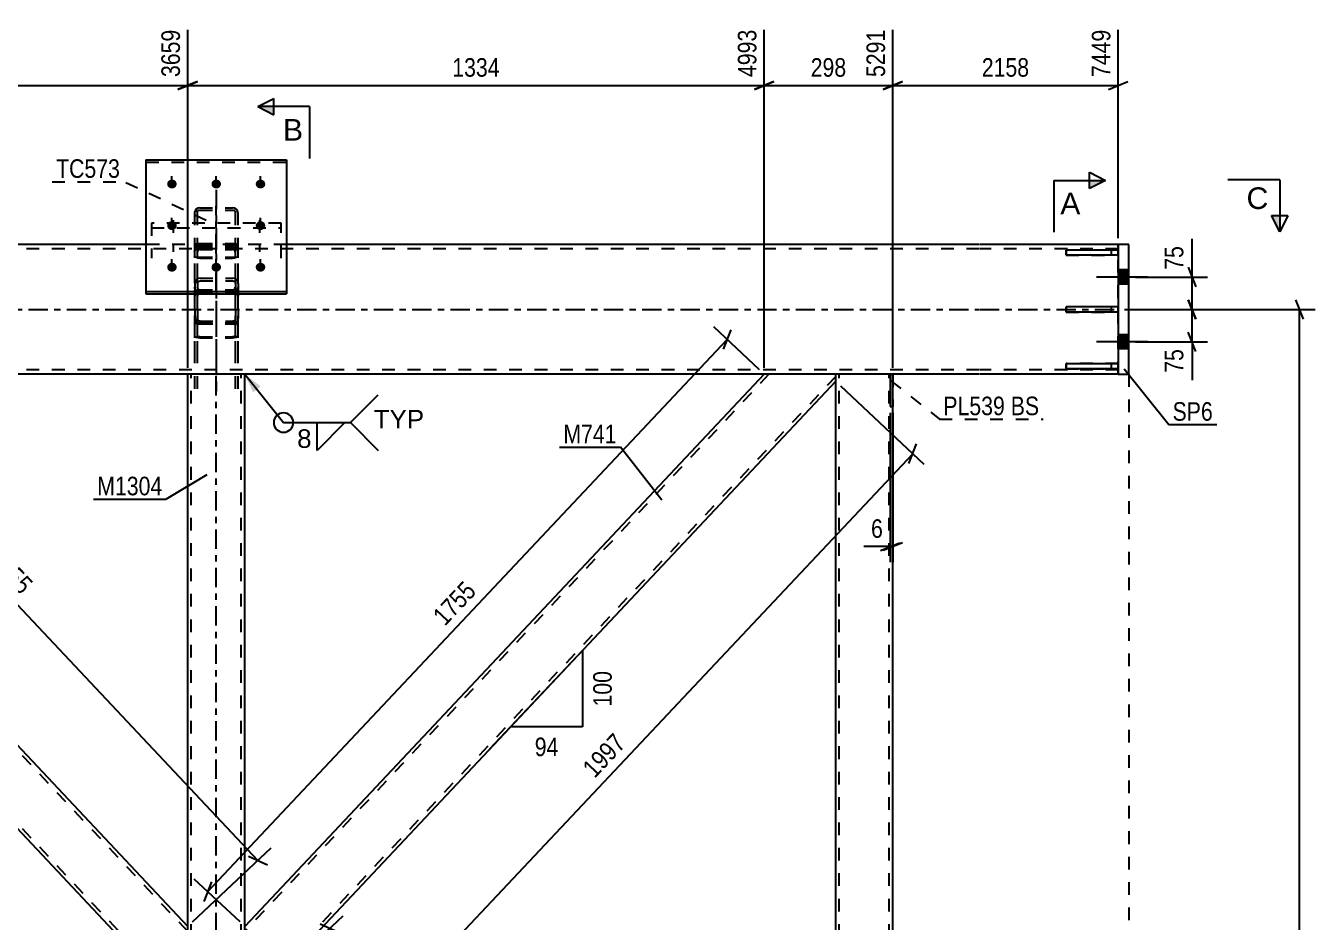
# Model space of a CAD drawing. Header units: millimetres. Extents: x 0 to 841, y 0 to 594.
# Drawn here: x 163 to 362, y 304.3 to 442.7 of the extents above; entities that cross this region are included whole.
import ezdxf

# ---------------------------------------------------------------- set-up
doc = ezdxf.new("R2010")
doc.units = ezdxf.units.MM
doc.linetypes.add('DXK_LINE_DOT2', pattern=[3.9198, 1.9599, -1.9599])
doc.linetypes.add('DXK_LINE_DOT3', pattern=[5.9187, 2.979, -0.9799, 0.9799, -0.9799])
doc.styles.add('Arial', font='ARIAL.TTF', dxfattribs={"height": 0.2})
doc.styles.add('Arial Narrow', font='ARIALN.TTF', dxfattribs={"height": 0.2})

# ---------------------------------------------------------------- blocks, each defined once
blk = doc.blocks.new('Bolt-761548467-3472 - 3467')
at = {"linetype": 'Continuous'}
for points in [[(185.54, 417.59), (185.39, 417.6), (185.25, 417.65), (185.11, 417.72), (185, 417.81), (184.91, 417.93), (184.85, 418.06), (184.82, 418.2), (184.82, 418.35), (184.85, 418.49), (184.91, 418.62), (185, 418.74), (185.11, 418.83), (185.25, 418.9), (185.39, 418.95), (185.54, 418.96), (185.7, 418.95), (185.84, 418.9), (185.98, 418.83), (186.09, 418.74), (186.18, 418.62), (186.24, 418.49), (186.27, 418.35), (186.27, 418.2), (186.24, 418.06), (186.18, 417.93), (186.09, 417.81), (185.98, 417.72), (185.84, 417.65), (185.7, 417.6)], [(192.38, 417.59), (192.23, 417.6), (192.08, 417.65), (191.95, 417.72), (191.83, 417.81), (191.74, 417.93), (191.68, 418.06), (191.65, 418.2), (191.65, 418.35), (191.68, 418.49), (191.74, 418.62), (191.83, 418.74), (191.95, 418.83), (192.08, 418.9), (192.23, 418.95), (192.38, 418.96), (192.53, 418.95), (192.68, 418.9), (192.81, 418.83), (192.92, 418.74), (193.01, 418.62), (193.08, 418.49), (193.11, 418.35), (193.11, 418.2), (193.08, 418.06), (193.01, 417.93), (192.92, 417.81), (192.81, 417.72), (192.68, 417.65), (192.53, 417.6)], [(199.21, 417.59), (199.06, 417.6), (198.91, 417.65), (198.78, 417.72), (198.67, 417.81), (198.58, 417.93), (198.51, 418.06), (198.48, 418.2), (198.48, 418.35), (198.51, 418.49), (198.58, 418.62), (198.67, 418.74), (198.78, 418.83), (198.91, 418.9), (199.06, 418.95), (199.21, 418.96), (199.36, 418.95), (199.51, 418.9), (199.64, 418.83), (199.76, 418.74), (199.85, 418.62), (199.91, 418.49), (199.94, 418.35), (199.94, 418.2), (199.91, 418.06), (199.85, 417.93), (199.76, 417.81), (199.64, 417.72), (199.51, 417.65), (199.36, 417.6)], [(185.54, 411.16), (185.39, 411.18), (185.25, 411.22), (185.11, 411.3), (185, 411.39), (184.91, 411.51), (184.85, 411.64), (184.82, 411.78), (184.82, 411.93), (184.85, 412.07), (184.91, 412.2), (185, 412.31), (185.11, 412.41), (185.25, 412.48), (185.39, 412.53), (185.54, 412.54), (185.7, 412.53), (185.84, 412.48), (185.98, 412.41), (186.09, 412.31), (186.18, 412.2), (186.24, 412.07), (186.27, 411.93), (186.27, 411.78), (186.24, 411.64), (186.18, 411.51), (186.09, 411.39), (185.98, 411.3), (185.84, 411.22), (185.7, 411.18)], [(199.21, 411.16), (199.06, 411.18), (198.91, 411.22), (198.78, 411.3), (198.67, 411.39), (198.58, 411.51), (198.51, 411.64), (198.48, 411.78), (198.48, 411.93), (198.51, 412.07), (198.58, 412.2), (198.67, 412.31), (198.78, 412.41), (198.91, 412.48), (199.06, 412.53), (199.21, 412.54), (199.36, 412.53), (199.51, 412.48), (199.64, 412.41), (199.76, 412.31), (199.85, 412.2), (199.91, 412.07), (199.94, 411.93), (199.94, 411.78), (199.91, 411.64), (199.85, 411.51), (199.76, 411.39), (199.64, 411.3), (199.51, 411.22), (199.36, 411.18)], [(185.54, 404.74), (185.39, 404.76), (185.25, 404.8), (185.11, 404.87), (185, 404.97), (184.91, 405.09), (184.85, 405.22), (184.82, 405.36), (184.82, 405.5), (184.85, 405.65), (184.91, 405.78), (185, 405.89), (185.11, 405.99), (185.25, 406.06), (185.39, 406.11), (185.54, 406.12), (185.7, 406.11), (185.84, 406.06), (185.98, 405.99), (186.09, 405.89), (186.18, 405.78), (186.24, 405.65), (186.27, 405.5), (186.27, 405.36), (186.24, 405.22), (186.18, 405.09), (186.09, 404.97), (185.98, 404.87), (185.84, 404.8), (185.7, 404.76)], [(192.38, 404.74), (192.23, 404.76), (192.08, 404.8), (191.95, 404.87), (191.83, 404.97), (191.74, 405.09), (191.68, 405.22), (191.65, 405.36), (191.65, 405.5), (191.68, 405.65), (191.74, 405.78), (191.83, 405.89), (191.95, 405.99), (192.08, 406.06), (192.23, 406.11), (192.38, 406.12), (192.53, 406.11), (192.68, 406.06), (192.81, 405.99), (192.92, 405.89), (193.01, 405.78), (193.08, 405.65), (193.11, 405.5), (193.11, 405.36), (193.08, 405.22), (193.01, 405.09), (192.92, 404.97), (192.81, 404.87), (192.68, 404.8), (192.53, 404.76)], [(199.21, 404.74), (199.06, 404.76), (198.91, 404.8), (198.78, 404.87), (198.67, 404.97), (198.58, 405.09), (198.51, 405.22), (198.48, 405.36), (198.48, 405.5), (198.51, 405.65), (198.58, 405.78), (198.67, 405.89), (198.78, 405.99), (198.91, 406.06), (199.06, 406.11), (199.21, 406.12), (199.36, 406.11), (199.51, 406.06), (199.64, 405.99), (199.76, 405.89), (199.85, 405.78), (199.91, 405.65), (199.94, 405.5), (199.94, 405.36), (199.91, 405.22), (199.85, 405.09), (199.76, 404.97), (199.64, 404.87), (199.51, 404.8), (199.36, 404.76)]]:
    blk.add_hatch(color=1, dxfattribs=at).paths.add_polyline_path(points)
at = {"color": 1, "linetype": 'Continuous'}
for p, q in [((185.54, 417.61), (185.54, 419.51)), ((192.38, 417.61), (192.38, 419.51)), ((199.21, 417.61), (199.21, 419.51)), ((185.54, 411.19), (185.54, 413.08)), ((199.21, 411.19), (199.21, 413.08)), ((185.54, 404.77), (185.54, 406.66)), ((192.38, 404.77), (192.38, 406.66)), ((199.21, 404.77), (199.21, 406.66))]:
    blk.add_line(p, q, dxfattribs=at)
blk = doc.blocks.new('Bolt-761548467-3469 - 3467')
at = {"color": 1, "linetype": 'DXK_LINE_DOT2'}
blk.add_line((185.71, 412.68), (185.71, 407.79), dxfattribs=at)
blk = doc.blocks.new('Part-761548467-3534 - 3467')
at = {"color": 2, "linetype": 'Continuous'}
for p, q in [((181.54, 408.92), (74.64, 408.92)), ((310.11, 408.92), (203.21, 408.92)), ((331.55, 408.92), (310.21, 408.92)), ((296.38, 388.92), (74.64, 388.92)), ((310.11, 388.92), (296.78, 388.92)), ((331.55, 388.92), (310.21, 388.92))]:
    blk.add_line(p, q, dxfattribs=at)
at = {"color": 7, "linetype": 'DXK_LINE_DOT2'}
for p, q in [((310.11, 408.25), (74.64, 408.25)), ((203.21, 408.92), (181.54, 408.92)), ((331.55, 408.25), (310.21, 408.25)), ((331.55, 388.92), (331.55, 408.92)), ((310.11, 389.58), (74.64, 389.58)), ((296.78, 388.92), (296.38, 388.92)), ((331.55, 389.58), (310.21, 389.58))]:
    blk.add_line(p, q, dxfattribs=at)
at = {"color": 7, "linetype": 'DXK_LINE_DOT3'}
for p, q in [((74.64, 398.92), (310.11, 398.92)), ((310.21, 398.92), (331.55, 398.92))]:
    blk.add_line(p, q, dxfattribs=at)
blk = doc.blocks.new('Bolt-761548467-3470 - 3467')
at = {"color": 1, "linetype": 'DXK_LINE_DOT2'}
blk.add_line((199.04, 412.68), (199.04, 407.79), dxfattribs=at)
blk = doc.blocks.new('Bolt-761548467-3541 - 3467')
at = {"linetype": 'Continuous'}
for points in [[(331.55, 405.02), (331.55, 402.82), (333.21, 402.82), (333.21, 405.02)], [(331.55, 405.02), (331.55, 402.82), (333.21, 402.82), (333.21, 405.02)], [(331.55, 395.02), (331.55, 392.82), (333.21, 392.82), (333.21, 395.02)], [(331.55, 395.02), (331.55, 392.82), (333.21, 392.82), (333.21, 395.02)]]:
    blk.add_hatch(color=1, dxfattribs=at).paths.add_polyline_path(points)
at = {"color": 1, "linetype": 'Continuous'}
for p, q in [((336.15, 403.92), (328.21, 403.92)), ((336.15, 403.92), (328.21, 403.92)), ((333.21, 405.02), (331.55, 405.02)), ((333.21, 405.02), (331.55, 405.02)), ((333.21, 402.82), (331.55, 402.82)), ((333.21, 402.82), (331.55, 402.82)), ((333.21, 395.02), (331.55, 395.02)), ((333.21, 395.02), (331.55, 395.02)), ((336.15, 393.92), (328.21, 393.92)), ((336.15, 393.92), (328.21, 393.92)), ((333.21, 392.82), (331.55, 392.82)), ((333.21, 392.82), (331.55, 392.82))]:
    blk.add_line(p, q, dxfattribs=at)
blk = doc.blocks.new('Part-761548467-3615 - 3467')
at = {"color": 7, "linetype": 'DXK_LINE_DOT2'}
for p, q in [((189.16, 403.23), (189.1, 402.91)), ((189.1, 402.91), (189.1, 397.52)), ((189.1, 392.07), (189.1, 402.91)), ((189.5, 402.91), (189.53, 403.07)), ((189.5, 392.07), (189.5, 402.91)), ((189.5, 402.91), (189.5, 397.52)), ((189.53, 403.07), (189.61, 403.21)), ((189.9, 403.76), (189.59, 403.69)), ((189.61, 403.21), (189.74, 403.3)), ((189.74, 403.3), (189.9, 403.33)), ((189.9, 403.76), (194.96, 403.76)), ((189.9, 403.33), (194.96, 403.33)), ((195.27, 403.69), (194.96, 403.76)), ((194.96, 403.33), (195.12, 403.3)), ((195.12, 403.3), (195.25, 403.21)), ((195.25, 403.21), (195.33, 403.07)), ((195.33, 403.07), (195.36, 402.91)), ((195.36, 392.07), (195.36, 402.91)), ((195.36, 402.91), (195.36, 397.52)), ((195.76, 402.91), (195.7, 403.23)), ((195.76, 402.91), (195.76, 397.52)), ((195.76, 392.07), (195.76, 402.91)), ((189.1, 386.68), (189.1, 397.52)), ((189.1, 397.52), (189.16, 397.19)), ((189.5, 386.68), (189.5, 397.52)), ((189.53, 397.35), (189.5, 397.52)), ((189.61, 397.22), (189.53, 397.35)), ((189.59, 396.73), (189.9, 396.67)), ((189.74, 397.12), (189.61, 397.22)), ((189.9, 397.09), (189.74, 397.12)), ((189.9, 397.09), (194.96, 397.09)), ((189.9, 396.67), (194.96, 396.67)), ((195.12, 397.12), (194.96, 397.09)), ((194.96, 396.67), (195.27, 396.73)), ((195.25, 397.22), (195.12, 397.12)), ((195.33, 397.35), (195.25, 397.22)), ((195.36, 397.52), (195.33, 397.35)), ((195.36, 386.68), (195.36, 397.52)), ((195.7, 397.19), (195.76, 397.52)), ((195.76, 386.68), (195.76, 397.52))]:
    blk.add_line(p, q, dxfattribs=at)
at = {"color": 7, "linetype": 'DXK_LINE_DOT3'}
blk.add_line((192.43, 389.38), (192.43, 403.63), dxfattribs=at)
at = {"color": 7, "linetype": 'DXK_LINE_DOT2'}
for centre, start, end in [((189.93, 402.94), 114.3159, 159.2379), ((194.93, 402.94), 20.7619, 65.6841), ((189.93, 397.48), 200.7619, 245.6841), ((194.93, 397.48), 294.3159, 339.2379)]:
    blk.add_arc(centre, 0.827, start, end, dxfattribs=at)
blk = doc.blocks.new('Part-761548467-3506 - 3467')
at = {"color": 2, "linetype": 'Continuous'}
for p, q in [((333.21, 408.92), (331.55, 408.92)), ((331.55, 408.92), (331.55, 388.92)), ((333.21, 388.92), (333.21, 408.92)), ((331.55, 388.92), (333.21, 388.92))]:
    blk.add_line(p, q, dxfattribs=at)
blk = doc.blocks.new('Part-761548467-3516 - 3467')
at = {"color": 2, "linetype": 'Continuous'}
for p, q in [((187.98, 303.68), (187.98, 388.92)), ((196.78, 303.68), (196.78, 388.92)), ((187.98, 198.56), (187.98, 281.48)), ((196.78, 198.56), (196.78, 281.48))]:
    blk.add_line(p, q, dxfattribs=at)
at = {"color": 7, "linetype": 'DXK_LINE_DOT2'}
for p, q in [((196.78, 388.92), (187.98, 388.92)), ((188.51, 196.25), (188.51, 388.92)), ((196.24, 196.25), (196.24, 388.92)), ((187.98, 281.48), (187.98, 303.68)), ((196.78, 281.48), (196.78, 303.68)), ((187.98, 196.25), (187.98, 198.56)), ((196.78, 196.25), (196.78, 198.56)), ((196.78, 196.25), (187.98, 196.25))]:
    blk.add_line(p, q, dxfattribs=at)
at = {"color": 7, "linetype": 'DXK_LINE_DOT3'}
blk.add_line((192.38, 196.25), (192.38, 388.92), dxfattribs=at)
blk = doc.blocks.new('Part-761548467-3518 - 3467')
at = {"color": 2, "linetype": 'Continuous'}
for p, q in [((331.54, 399.32), (323.54, 399.32)), ((323.54, 398.52), (323.54, 399.32)), ((331.54, 398.52), (323.54, 398.52)), ((331.54, 399.32), (331.54, 398.52))]:
    blk.add_line(p, q, dxfattribs=at)
at = {"color": 7, "linetype": 'DXK_LINE_DOT2'}
blk.add_line((330.54, 398.52), (330.54, 399.32), dxfattribs=at)
blk = doc.blocks.new('Part-761548467-3519 - 3467')
at = {"color": 2, "linetype": 'Continuous'}
for p, q in [((331.54, 408.09), (323.54, 408.09)), ((323.54, 407.29), (323.54, 408.09)), ((331.54, 408.09), (331.54, 407.29)), ((331.54, 407.29), (323.54, 407.29))]:
    blk.add_line(p, q, dxfattribs=at)
at = {"color": 7, "linetype": 'DXK_LINE_DOT2'}
blk.add_line((330.54, 407.29), (330.54, 408.09), dxfattribs=at)
blk = doc.blocks.new('Part-761548467-3520 - 3467')
at = {"color": 2, "linetype": 'Continuous'}
for p, q in [((323.54, 390.55), (331.54, 390.55)), ((323.54, 389.75), (323.54, 390.55)), ((331.54, 390.55), (331.54, 389.75)), ((331.54, 389.75), (323.54, 389.75))]:
    blk.add_line(p, q, dxfattribs=at)
at = {"color": 7, "linetype": 'DXK_LINE_DOT2'}
blk.add_line((330.54, 389.75), (330.54, 390.55), dxfattribs=at)
blk = doc.blocks.new('Part-761548467-3521 - 3467')
at = {"color": 7, "linetype": 'DXK_LINE_DOT2'}
for p, q in [((331.54, 399.32), (323.54, 399.32)), ((323.54, 399.32), (323.54, 398.52)), ((323.54, 398.52), (331.54, 398.52)), ((330.54, 398.52), (330.54, 399.32)), ((331.54, 398.52), (331.54, 399.32))]:
    blk.add_line(p, q, dxfattribs=at)
blk = doc.blocks.new('Part-761548467-3522 - 3467')
at = {"color": 7, "linetype": 'DXK_LINE_DOT2'}
for p, q in [((331.54, 408.09), (323.54, 408.09)), ((323.54, 408.09), (323.54, 407.29)), ((330.54, 407.29), (330.54, 408.09)), ((331.54, 407.29), (331.54, 408.09)), ((323.54, 407.29), (331.54, 407.29))]:
    blk.add_line(p, q, dxfattribs=at)
blk = doc.blocks.new('Part-761548467-3523 - 3467')
at = {"color": 7, "linetype": 'DXK_LINE_DOT2'}
for p, q in [((331.54, 390.55), (323.54, 390.55)), ((323.54, 390.55), (323.54, 389.75)), ((330.54, 389.75), (330.54, 390.55)), ((331.54, 389.75), (331.54, 390.55)), ((323.54, 389.75), (331.54, 389.75))]:
    blk.add_line(p, q, dxfattribs=at)
blk = doc.blocks.new('Part-761548467-3578 - 3467')
at = {"color": 2, "linetype": 'Continuous'}
for p, q in [((96.78, 387.82), (96.78, 388.92)), ((187.98, 303.68), (107.82, 388.92)), ((96.78, 387.82), (186.34, 292.58)), ((187.98, 290.84), (187.98, 303.68))]:
    blk.add_line(p, q, dxfattribs=at)
at = {"color": 7, "linetype": 'DXK_LINE_DOT2'}
for p, q in [((107.82, 388.92), (96.78, 388.92)), ((187.98, 291.62), (96.78, 388.59)), ((187.98, 302.91), (107.09, 388.92)), ((187.98, 290.84), (186.34, 292.58)), ((187.98, 291.62), (187.98, 291.68))]:
    blk.add_line(p, q, dxfattribs=at)
blk = doc.blocks.new('Part-761548467-3601 - 3467')
at = {"color": 7, "linetype": 'DXK_LINE_DOT2'}
for p, q in [((296.78, 388.92), (287.98, 388.92)), ((287.98, 387.82), (287.98, 388.92)), ((288.51, 196.25), (288.51, 388.92)), ((296.24, 196.25), (296.24, 388.92)), ((296.78, 383.96), (296.78, 388.92)), ((296.78, 196.25), (296.78, 201.22)), ((287.98, 196.25), (287.98, 197.35)), ((296.78, 196.25), (287.98, 196.25))]:
    blk.add_line(p, q, dxfattribs=at)
at = {"color": 2, "linetype": 'Continuous'}
for p, q in [((287.98, 197.35), (287.98, 387.82)), ((296.78, 201.22), (296.78, 383.96))]:
    blk.add_line(p, q, dxfattribs=at)
blk = doc.blocks.new('Part-761548467-3606 - 3467')
at = {"color": 7, "linetype": 'DXK_LINE_DOT2'}
for p, q in [((189.11, 414.16), (189.04, 413.87)), ((189.04, 413.87), (189.04, 402.37)), ((189.28, 414.4), (189.11, 414.16)), ((189.54, 414.56), (189.28, 414.4)), ((189.44, 413.87), (189.48, 414.01)), ((189.44, 413.87), (189.44, 402.37)), ((189.48, 414.01), (189.56, 414.13)), ((189.84, 414.62), (189.54, 414.56)), ((189.56, 414.13), (189.69, 414.22)), ((189.69, 414.22), (189.84, 414.25)), ((189.84, 414.62), (194.91, 414.62)), ((189.84, 414.25), (194.91, 414.25)), ((195.22, 414.56), (194.91, 414.62)), ((194.91, 414.25), (195.06, 414.22)), ((195.06, 414.22), (195.19, 414.13)), ((195.19, 414.13), (195.28, 414.01)), ((195.48, 414.4), (195.22, 414.56)), ((195.28, 414.01), (195.31, 413.87)), ((195.31, 413.87), (195.31, 402.37)), ((195.65, 414.16), (195.48, 414.4)), ((195.71, 413.87), (195.65, 414.16)), ((195.71, 413.87), (195.71, 402.37)), ((189.04, 409.11), (189.11, 408.82)), ((189.04, 407.76), (189.11, 408.08)), ((189.11, 408.82), (189.28, 408.58)), ((189.28, 408.58), (189.54, 408.41)), ((189.48, 408.96), (189.44, 409.11)), ((189.48, 407.92), (189.44, 407.76)), ((189.56, 408.84), (189.48, 408.96)), ((189.56, 408.06), (189.48, 407.92)), ((189.54, 408.55), (189.84, 408.61)), ((189.54, 408.41), (189.84, 408.36)), ((189.69, 408.76), (189.56, 408.84)), ((189.69, 408.15), (189.56, 408.06)), ((189.84, 408.73), (189.69, 408.76)), ((189.84, 408.18), (189.69, 408.15)), ((189.84, 408.73), (194.91, 408.73)), ((189.84, 408.61), (194.91, 408.61)), ((189.84, 408.36), (194.91, 408.36)), ((189.84, 408.18), (194.91, 408.18)), ((195.06, 408.76), (194.91, 408.73)), ((194.91, 408.61), (195.22, 408.55)), ((194.91, 408.36), (195.22, 408.41)), ((195.06, 408.15), (194.91, 408.18)), ((195.19, 408.84), (195.06, 408.76)), ((195.19, 408.06), (195.06, 408.15)), ((195.28, 408.96), (195.19, 408.84)), ((195.28, 407.92), (195.19, 408.06)), ((195.22, 408.41), (195.48, 408.58)), ((195.31, 409.11), (195.28, 408.96)), ((195.31, 407.76), (195.28, 407.92)), ((195.48, 408.58), (195.65, 408.82)), ((195.65, 408.82), (195.71, 409.11)), ((195.65, 408.08), (195.71, 407.76)), ((189.11, 402.04), (189.04, 402.37)), ((189.44, 402.37), (189.48, 402.2)), ((189.48, 402.2), (189.56, 402.07)), ((189.56, 402.07), (189.69, 401.97)), ((189.69, 401.97), (189.84, 401.94)), ((189.84, 401.94), (194.91, 401.94)), ((194.91, 401.94), (195.06, 401.97)), ((195.06, 401.97), (195.19, 402.07)), ((195.19, 402.07), (195.28, 402.2)), ((195.28, 402.2), (195.31, 402.37)), ((195.71, 402.37), (195.65, 402.04)), ((189.84, 401.52), (189.54, 401.58)), ((189.84, 401.52), (194.91, 401.52)), ((195.22, 401.58), (194.91, 401.52))]:
    blk.add_line(p, q, dxfattribs=at)
at = {"color": 7, "linetype": 'DXK_LINE_DOT3'}
blk.add_line((192.38, 401.64), (192.38, 414.91), dxfattribs=at)
at = {"color": 7, "linetype": 'DXK_LINE_DOT2'}
for centre, start, end in [((189.88, 407.79), 114.32, 159.2417), ((194.88, 407.79), 20.7583, 65.68), ((189.88, 402.33), 200.7583, 245.68), ((194.88, 402.33), 294.32, 339.2417)]:
    blk.add_arc(centre, 0.827, start, end, dxfattribs=at)
blk = doc.blocks.new('Part-761548467-3621 - 3467')
at = {"color": 2, "linetype": 'Continuous'}
for p, q in [((181.54, 422.03), (203.21, 422.03)), ((181.54, 422.03), (181.54, 401.31)), ((203.21, 422.03), (203.21, 401.31)), ((181.54, 401.67), (203.21, 401.67)), ((181.54, 401.31), (203.21, 401.31))]:
    blk.add_line(p, q, dxfattribs=at)
at = {"color": 7, "linetype": 'DXK_LINE_DOT2'}
blk.add_line((181.54, 421.67), (203.21, 421.67), dxfattribs=at)
blk = doc.blocks.new('Part-761548467-3627 - 3467')
at = {"color": 7, "linetype": 'DXK_LINE_DOT2'}
for p, q in [((202.38, 412.25), (182.38, 412.25)), ((182.38, 412.25), (182.38, 406.83)), ((202.38, 406.83), (202.38, 412.25)), ((182.38, 411.5), (202.38, 411.5))]:
    blk.add_line(p, q, dxfattribs=at)
blk = doc.blocks.new('Part-761548467-3632 - 3467')
at = {"color": 2, "linetype": 'Continuous'}
for p, q in [((276.93, 388.92), (196.78, 303.68)), ((287.98, 387.82), (287.98, 388.92)), ((287.98, 387.82), (198.42, 292.58)), ((196.78, 292.4), (196.78, 303.68)), ((196.78, 290.84), (196.78, 292.4))]:
    blk.add_line(p, q, dxfattribs=at)
at = {"color": 7, "linetype": 'DXK_LINE_DOT2'}
for p, q in [((277.67, 388.92), (196.78, 302.91)), ((287.98, 388.59), (196.78, 291.62)), ((287.98, 388.92), (276.93, 388.92)), ((198.42, 292.58), (196.78, 290.84)), ((196.78, 290.96), (196.78, 292.4)), ((196.78, 291.62), (196.78, 291.68))]:
    blk.add_line(p, q, dxfattribs=at)
blk = doc.blocks.new('Part-761548467-3652 - 3467')
at = {"color": 2, "linetype": 'Continuous'}
for p, q in [((296.78, 388.92), (296.38, 388.92)), ((296.38, 388.92), (296.38, 383.96)), ((296.78, 383.96), (296.78, 388.92)), ((296.38, 383.96), (296.78, 383.96))]:
    blk.add_line(p, q, dxfattribs=at)
blk = doc.blocks.new('Part-761548467-3657 - 3467')
at = {"color": 7, "linetype": 'DXK_LINE_DOT2'}
for p, q in [((296.38, 388.92), (296.78, 388.92)), ((296.38, 388.92), (296.38, 383.96)), ((296.78, 388.92), (296.78, 383.96)), ((296.38, 383.96), (296.78, 383.96))]:
    blk.add_line(p, q, dxfattribs=at)
blk = doc.blocks.new('Part-761548467-3658 - 3467')
at = {"color": 7, "linetype": 'DXK_LINE_DOT3'}
blk.add_line((192.38, 417.37), (192.38, 386.3), dxfattribs=at)
at = {"color": 7, "linetype": 'DXK_LINE_DOT2'}
for p, q in [((189.04, 408.84), (189.1, 408.94)), ((189.04, 408.84), (189.04, 394.83)), ((189.1, 408.94), (189.28, 409.03)), ((189.28, 409.03), (189.54, 409.09)), ((189.47, 408.89), (189.44, 408.84)), ((189.44, 408.84), (189.44, 394.83)), ((189.56, 408.94), (189.47, 408.89)), ((189.54, 409.09), (189.84, 409.11)), ((189.69, 408.96), (189.56, 408.94)), ((189.84, 408.98), (189.69, 408.96)), ((189.84, 409.11), (194.91, 409.11)), ((189.84, 408.98), (194.91, 408.98)), ((194.91, 409.11), (195.22, 409.09)), ((195.06, 408.96), (194.91, 408.98)), ((195.19, 408.94), (195.06, 408.96)), ((195.28, 408.89), (195.19, 408.94)), ((195.22, 409.09), (195.48, 409.03)), ((195.31, 408.84), (195.28, 408.89)), ((195.31, 408.84), (195.31, 394.83)), ((195.48, 409.03), (195.65, 408.94)), ((195.65, 408.94), (195.71, 408.84)), ((195.71, 408.84), (195.71, 394.83)), ((189.1, 407), (189.04, 407.11)), ((189.28, 406.91), (189.1, 407)), ((189.54, 406.85), (189.28, 406.91)), ((189.44, 407.11), (189.47, 407.05)), ((189.47, 407.05), (189.56, 407.01)), ((189.84, 406.83), (189.54, 406.85)), ((189.56, 407.01), (189.69, 406.98)), ((189.69, 406.98), (189.84, 406.97)), ((189.84, 406.97), (194.91, 406.97)), ((189.84, 406.83), (194.91, 406.83)), ((194.91, 406.97), (195.06, 406.98)), ((195.22, 406.85), (194.91, 406.83)), ((195.06, 406.98), (195.19, 407.01)), ((195.19, 407.01), (195.28, 407.05)), ((195.48, 406.91), (195.22, 406.85)), ((195.28, 407.05), (195.31, 407.11)), ((195.65, 407), (195.48, 406.91)), ((195.71, 407.11), (195.65, 407)), ((189.1, 396.66), (189.04, 396.56)), ((189.28, 396.75), (189.1, 396.66)), ((189.54, 396.81), (189.28, 396.75)), ((189.44, 396.56), (189.47, 396.61)), ((189.47, 396.61), (189.56, 396.66)), ((189.84, 396.83), (189.54, 396.81)), ((189.56, 396.66), (189.69, 396.69)), ((189.69, 396.69), (189.84, 396.7)), ((189.84, 396.83), (194.91, 396.83)), ((189.84, 396.7), (194.91, 396.7)), ((195.22, 396.81), (194.91, 396.83)), ((194.91, 396.7), (195.06, 396.69)), ((195.06, 396.69), (195.19, 396.66)), ((195.19, 396.66), (195.28, 396.61)), ((195.48, 396.75), (195.22, 396.81)), ((195.28, 396.61), (195.31, 396.56)), ((195.65, 396.66), (195.48, 396.75)), ((195.71, 396.56), (195.65, 396.66)), ((189.04, 394.83), (189.1, 394.72)), ((189.1, 394.72), (189.28, 394.63)), ((189.28, 394.63), (189.54, 394.57)), ((189.47, 394.77), (189.44, 394.83)), ((189.56, 394.73), (189.47, 394.77)), ((189.54, 394.57), (189.84, 394.55)), ((189.69, 394.7), (189.56, 394.73)), ((189.84, 394.69), (189.69, 394.7)), ((189.84, 394.69), (194.91, 394.69)), ((189.84, 394.55), (194.91, 394.55)), ((195.06, 394.7), (194.91, 394.69)), ((194.91, 394.55), (195.22, 394.57)), ((195.19, 394.73), (195.06, 394.7)), ((195.28, 394.77), (195.19, 394.73)), ((195.22, 394.57), (195.48, 394.63)), ((195.31, 394.83), (195.28, 394.77)), ((195.48, 394.63), (195.65, 394.72)), ((195.65, 394.72), (195.71, 394.83))]:
    blk.add_line(p, q, dxfattribs=at)
blk = doc.blocks.new('Line-761548467-4256 - 3467')
at = {"color": 1, "linetype": 'DXK_LINE_DOT2'}
blk.add_line((333.21, 388.92), (333.24, 204.25), dxfattribs=at)
blk = doc.blocks.new('StraightDimension-761548467-4078 - 3467')
at = {"color": 7, "linetype": 'Continuous'}
for p, q in [((96.05, 387.13), (83.15, 375)), ((86.36, 375.96), (83.43, 377.32)), ((84.89, 376.64), (176.09, 279.66)), ((187.25, 290.15), (174.35, 278.02)), ((174.63, 280.35), (177.56, 278.98))]:
    blk.add_line(p, q, dxfattribs=at)
at = {"color": 0}
blk.add_wipeout([(133.96, 325.56), (137.02, 328.44), (131.18, 334.64), (128.12, 331.77)], dxfattribs=at)
at = {"color": 3, "style": 'Arial Narrow'}
blk.add_text('1997', height=2.863, rotation=-46.7591, dxfattribs=at).set_placement((128.97, 331.74))
blk = doc.blocks.new('AngleDimension-761548467-3680 - 3467')
at = {"color": 7, "linetype": 'Continuous'}
for p, q in [((248.91, 346.27), (237.81, 334.47)), ((248.91, 346.27), (248.91, 334.47)), ((234.62, 331.08), (237.81, 334.47)), ((248.91, 334.47), (237.81, 334.47))]:
    blk.add_line(p, q, dxfattribs=at)
at = {"color": 0}
for points in [[(254.01, 343.71), (249.81, 343.71), (249.81, 337.03), (254.01, 337.03)], [(245.79, 329.37), (245.79, 333.57), (240.93, 333.57), (240.93, 329.37)]]:
    blk.add_wipeout(points, dxfattribs=at)
at = {"color": 3, "style": 'Arial Narrow'}
blk.add_text('100', height=2.863, rotation=90.0002, dxfattribs=at).set_placement((253.41, 337.63))
blk.add_text('94', height=2.863, dxfattribs=at).set_placement((241.53, 329.97))
blk = doc.blocks.new('StraightDimension-761548467-3694 - 3467')
at = {"color": 7, "linetype": 'Continuous'}
for p, q in [((296.38, 382.96), (296.38, 359.91)), ((296.78, 382.96), (296.78, 359.91)), ((294.88, 361.71), (297.88, 362.91)), ((298.28, 362.91), (295.28, 361.71)), ((296.38, 362.31), (296.78, 362.31))]:
    blk.add_line(p, q, dxfattribs=at)
at = {"color": 0}
blk.add_wipeout([(295.85, 363.06), (295.85, 367.26), (292.82, 367.26), (292.82, 363.06)], dxfattribs=at)
at = {"color": 7, "linetype": 'Continuous'}
blk.add_line((296.38, 362.31), (292.3, 362.31), dxfattribs=at)
blk.add_line((296.38, 362.31), (292.3, 362.31), dxfattribs=at)
at = {"color": 3, "style": 'Arial Narrow'}
blk.add_text('6', height=2.86, dxfattribs=at).set_placement((293.42, 363.66))
blk = doc.blocks.new('StraightDimension-761548467-3819 - 3467')
at = {"color": 7, "linetype": 'Continuous'}
for p, q in [((342.36, 400.42), (343.56, 397.42)), ((332.55, 398.92), (345.36, 398.92)), ((342.96, 393.92), (342.96, 398.92)), ((343.56, 392.42), (342.36, 395.42)), ((334.21, 393.92), (345.36, 393.92))]:
    blk.add_line(p, q, dxfattribs=at)
at = {"color": 0}
blk.add_wipeout([(342.21, 393.39), (338.01, 393.39), (338.01, 388.54), (342.21, 388.54)], dxfattribs=at)
at = {"color": 7, "linetype": 'Continuous'}
blk.add_line((342.96, 393.92), (342.96, 388.01), dxfattribs=at)
blk.add_line((342.96, 393.92), (342.96, 388.01), dxfattribs=at)
at = {"color": 3, "style": 'Arial Narrow'}
blk.add_text('75', height=2.863, rotation=90.0002, dxfattribs=at).set_placement((341.61, 389.14))
blk = doc.blocks.new('StraightDimension-761548467-3832 - 3467')
at = {"color": 7, "linetype": 'Continuous'}
for p, q in [((334.21, 403.92), (345.36, 403.92)), ((342.36, 405.42), (343.56, 402.42)), ((342.96, 398.92), (342.96, 403.92)), ((343.56, 397.42), (342.36, 400.42)), ((332.55, 398.92), (345.36, 398.92))]:
    blk.add_line(p, q, dxfattribs=at)
at = {"color": 0}
blk.add_wipeout([(342.21, 409.3), (338.01, 409.3), (338.01, 404.44), (342.21, 404.44)], dxfattribs=at)
at = {"color": 7, "linetype": 'Continuous'}
blk.add_line((342.96, 403.92), (342.96, 409.82), dxfattribs=at)
blk.add_line((342.96, 403.92), (342.96, 409.82), dxfattribs=at)
at = {"color": 3, "style": 'Arial Narrow'}
blk.add_text('75', height=2.863, rotation=90.0002, dxfattribs=at).set_placement((341.61, 405.04))
blk = doc.blocks.new('StraightDimension-761548467-3947 - 3467')
at = {"color": 7, "linetype": 'Continuous'}
for p, q in [((360.16, 397.42), (358.96, 400.42)), ((332.55, 398.92), (361.96, 398.92)), ((359.56, 186.25), (359.56, 398.92)), ((358.96, 187.75), (360.16, 184.75)), ((330.36, 186.25), (361.96, 186.25))]:
    blk.add_line(p, q, dxfattribs=at)
at = {"color": 0}
blk.add_wipeout([(358.81, 296.84), (354.61, 296.84), (354.61, 288.33), (358.81, 288.33)], dxfattribs=at)
at = {"color": 3, "style": 'Arial Narrow'}
blk.add_text('3190', height=2.863, rotation=90.0002, dxfattribs=at).set_placement((358.21, 288.93))
blk = doc.blocks.new('StraightDimension-761548467-3985 - 3467')
at = {"color": 7, "linetype": 'Continuous'}
for p, q in [((108.55, 389.6), (120.72, 401.05)), ((120.11, 398.41), (117.18, 399.78)), ((118.65, 399.09), (198.8, 313.86)), ((188.71, 304.37), (200.88, 315.82)), ((197.34, 314.54), (200.27, 313.18))]:
    blk.add_line(p, q, dxfattribs=at)
at = {"color": 0}
blk.add_wipeout([(162.19, 353.89), (165.25, 356.77), (159.41, 362.97), (156.35, 360.09)], dxfattribs=at)
at = {"color": 3, "style": 'Arial Narrow'}
blk.add_text('1755', height=2.863, rotation=-46.7591, dxfattribs=at).set_placement((157.2, 360.07))
blk = doc.blocks.new('StraightDimension-761548467-4006 - 3467')
at = {"color": 7, "linetype": 'Continuous'}
for p, q in [((199.15, 293.27), (211.96, 305.32)), ((211.35, 302.68), (208.42, 304.05)), ((209.88, 303.37), (299.44, 208.13)), ((288.71, 198.04), (301.52, 210.09)), ((297.98, 208.82), (300.91, 207.45))]:
    blk.add_line(p, q, dxfattribs=at)
at = {"color": 0}
blk.add_wipeout([(258.13, 253.16), (261.19, 256.04), (255.35, 262.24), (252.29, 259.36)], dxfattribs=at)
at = {"color": 3, "style": 'Arial Narrow'}
blk.add_text('1961', height=2.863, rotation=-46.7591, dxfattribs=at).set_placement((253.14, 259.34))
blk = doc.blocks.new('StraightDimension-761548467-4024 - 3467')
at = {"color": 7, "linetype": 'Continuous'}
for p, q in [((288.71, 387.13), (301.59, 375.01)), ((299.26, 375.15), (300.44, 378.16)), ((208.65, 279.68), (299.85, 376.65)), ((197.51, 290.15), (210.39, 278.03)), ((209.24, 281.18), (208.06, 278.17))]:
    blk.add_line(p, q, dxfattribs=at)
at = {"color": 0}
blk.add_wipeout([(256.62, 331.78), (253.56, 334.66), (247.72, 328.46), (250.78, 325.58)], dxfattribs=at)
at = {"color": 3, "style": 'Arial Narrow'}
blk.add_text('1997', height=2.863, rotation=46.7591, dxfattribs=at).set_placement((250.76, 326.43))
blk = doc.blocks.new('StraightDimension-761548467-4039 - 3467')
at = {"color": 7, "linetype": 'Continuous'}
for p, q in [((276.21, 389.6), (269.15, 396.23)), ((191.07, 309.05), (271.23, 394.28)), ((270.64, 392.78), (271.82, 395.79)), ((196.05, 304.37), (189, 311)), ((191.66, 310.55), (190.48, 307.55))]:
    blk.add_line(p, q, dxfattribs=at)
at = {"color": 0}
blk.add_wipeout([(233.52, 355.28), (230.46, 358.16), (224.63, 351.96), (227.69, 349.08)], dxfattribs=at)
at = {"color": 3, "style": 'Arial Narrow'}
blk.add_text('1755', height=2.863, rotation=46.7591, dxfattribs=at).set_placement((227.66, 349.93))
blk = doc.blocks.new('StraightDimension-761548467-4117 - 3467')
at = {"color": 7, "linetype": 'Continuous'}
for p, q in [((296.78, 389.92), (296.78, 442.1)), ((331.55, 409.92), (331.55, 442.1)), ((298.28, 434.09), (295.28, 432.89)), ((330.05, 432.89), (333.05, 434.09)), ((296.78, 433.49), (331.55, 433.49))]:
    blk.add_line(p, q, dxfattribs=at)
at = {"color": 0, "linetype": 'Continuous'}
blk.add_wipeout([(330.94, 442.7), (326.74, 442.7), (326.74, 434.19), (330.94, 434.19)], dxfattribs=at)
at = {"color": 0}
blk.add_wipeout([(318.42, 434.24), (318.42, 438.44), (309.91, 438.44), (309.91, 434.24)], dxfattribs=at)
at = {"color": 3, "linetype": 'Continuous', "style": 'Arial Narrow'}
blk.add_text('7449', height=2.863, rotation=90.0002, dxfattribs=at).set_placement((330.35, 434.79))
at = {"color": 3, "style": 'Arial Narrow'}
blk.add_text('2158', height=2.863, dxfattribs=at).set_placement((310.51, 434.84))
blk = doc.blocks.new('StraightDimension-761548467-4118 - 3467')
at = {"color": 7, "linetype": 'Continuous'}
for p, q in [((276.93, 389.92), (276.93, 442.1)), ((296.78, 389.92), (296.78, 442.1)), ((278.43, 434.09), (275.43, 432.89)), ((295.28, 432.89), (298.28, 434.09)), ((276.93, 433.49), (296.78, 433.49))]:
    blk.add_line(p, q, dxfattribs=at)
at = {"color": 0, "linetype": 'Continuous'}
blk.add_wipeout([(296.18, 442.7), (291.98, 442.7), (291.98, 434.19), (296.18, 434.19)], dxfattribs=at)
at = {"color": 0}
blk.add_wipeout([(290.2, 434.24), (290.2, 438.44), (283.51, 438.44), (283.51, 434.24)], dxfattribs=at)
at = {"color": 3, "linetype": 'Continuous', "style": 'Arial Narrow'}
blk.add_text('5291', height=2.863, rotation=90.0002, dxfattribs=at).set_placement((295.58, 434.79))
at = {"color": 3, "style": 'Arial Narrow'}
blk.add_text('298', height=2.863, dxfattribs=at).set_placement((284.11, 434.84))
blk = doc.blocks.new('StraightDimension-761548467-4119 - 3467')
at = {"color": 7, "linetype": 'Continuous'}
for p, q in [((187.98, 389.92), (187.98, 442.1)), ((276.93, 389.92), (276.93, 442.1)), ((189.48, 434.09), (186.48, 432.89)), ((275.43, 432.89), (278.43, 434.09)), ((187.98, 433.49), (276.93, 433.49))]:
    blk.add_line(p, q, dxfattribs=at)
at = {"color": 0, "linetype": 'Continuous'}
blk.add_wipeout([(276.33, 442.7), (272.13, 442.7), (272.13, 434.19), (276.33, 434.19)], dxfattribs=at)
at = {"color": 0}
blk.add_wipeout([(236.71, 434.24), (236.71, 438.44), (228.2, 438.44), (228.2, 434.24)], dxfattribs=at)
at = {"color": 3, "linetype": 'Continuous', "style": 'Arial Narrow'}
blk.add_text('4993', height=2.863, rotation=90.0002, dxfattribs=at).set_placement((275.73, 434.79))
at = {"color": 3, "style": 'Arial Narrow'}
blk.add_text('1334', height=2.863, dxfattribs=at).set_placement((228.8, 434.84))
blk = doc.blocks.new('StraightDimension-761548467-4120 - 3467')
at = {"color": 7, "linetype": 'Continuous'}
for p, q in [((87.98, 389.92), (87.98, 442.1)), ((187.98, 389.92), (187.98, 442.1)), ((89.48, 434.09), (86.48, 432.89)), ((186.48, 432.89), (189.48, 434.09)), ((87.98, 433.49), (187.98, 433.49))]:
    blk.add_line(p, q, dxfattribs=at)
at = {"color": 0, "linetype": 'Continuous'}
blk.add_wipeout([(187.38, 442.7), (183.18, 442.7), (183.18, 434.19), (187.38, 434.19)], dxfattribs=at)
at = {"color": 0}
blk.add_wipeout([(142.23, 434.24), (142.23, 438.44), (133.72, 438.44), (133.72, 434.24)], dxfattribs=at)
at = {"color": 3, "linetype": 'Continuous', "style": 'Arial Narrow'}
blk.add_text('3659', height=2.863, rotation=90.0002, dxfattribs=at).set_placement((186.78, 434.79))
at = {"color": 3, "style": 'Arial Narrow'}
blk.add_text('1500', height=2.863, dxfattribs=at).set_placement((134.32, 434.84))
blk = doc.blocks.new('Mark-761548467-3502 - 3467')
at = {"color": 0}
blk.add_wipeout([(346.16, 381.74), (346.16, 384.74), (339.95, 384.74), (339.95, 381.74)], dxfattribs=at)
blk.add_wipeout([(346.16, 381.74), (346.16, 384.74), (339.95, 384.74), (339.95, 381.74)], dxfattribs=at)
at = {"color": 30, "linetype": 'Continuous'}
for p, q in [((332.48, 389.76), (339.35, 381.14)), ((339.35, 381.14), (346.76, 381.14))]:
    blk.add_line(p, q, dxfattribs=at)
at = {"color": 3, "style": 'Arial Narrow'}
blk.add_text('SP6', height=2.863, dxfattribs=at).set_placement((339.95, 381.74))
blk = doc.blocks.new('Mark-761548467-3512 - 3467')
at = {"color": 0}
blk.add_wipeout([(184.07, 370.23), (184.07, 373.23), (174.02, 373.23), (174.02, 370.23)], dxfattribs=at)
blk.add_wipeout([(184.07, 370.23), (184.07, 373.23), (174.02, 373.23), (174.02, 370.23)], dxfattribs=at)
at = {"color": 30, "linetype": 'Continuous'}
for p in [(190.91, 373.39), (173.42, 369.63)]:
    blk.add_line(p, (184.67, 369.63), dxfattribs=at)
at = {"color": 3, "style": 'Arial Narrow'}
blk.add_text('M1304', height=2.863, dxfattribs=at).set_placement((174.02, 370.23))
blk = doc.blocks.new('Mark-761548467-3602 - 3467')
at = {"color": 0}
blk.add_wipeout([(177.53, 419.23), (177.53, 422.23), (167.67, 422.23), (167.67, 419.23)], dxfattribs=at)
blk.add_wipeout([(177.53, 419.23), (177.53, 422.23), (167.67, 422.23), (167.67, 419.23)], dxfattribs=at)
at = {"color": 30, "linetype": 'DXK_LINE_DOT2'}
for p in [(167.07, 418.63), (190.85, 412.63)]:
    blk.add_line(p, (178.13, 418.63), dxfattribs=at)
at = {"color": 3, "style": 'Arial Narrow'}
blk.add_text('TC573', height=2.863, dxfattribs=at).set_placement((167.67, 419.23))
blk = doc.blocks.new('Mark-761548467-3628 - 3467')
at = {"color": 0}
blk.add_wipeout([(254.17, 378.26), (254.17, 381.26), (245.94, 381.26), (245.94, 378.26)], dxfattribs=at)
blk.add_wipeout([(254.17, 378.26), (254.17, 381.26), (245.94, 381.26), (245.94, 378.26)], dxfattribs=at)
at = {"color": 30, "linetype": 'Continuous'}
for p in [(245.34, 377.66), (261.12, 369.47)]:
    blk.add_line(p, (254.77, 377.66), dxfattribs=at)
at = {"color": 3, "style": 'Arial Narrow'}
blk.add_text('M741', height=2.863, dxfattribs=at).set_placement((245.94, 378.26))
blk = doc.blocks.new('SectionMark-761548467-4219 - 3467')
at = {"linetype": 'Continuous'}
blk.add_hatch(color=6, dxfattribs=at).paths.add_polyline_path([(355.23, 413.42), (356.48, 413.42), (356.48, 410.92)])
at = {"color": 6, "linetype": 'Continuous'}
for p, q in [((356.48, 418.92), (348.48, 418.92)), ((356.48, 418.92), (356.48, 410.92)), ((355.23, 413.42), (357.73, 413.42)), ((356.48, 410.92), (355.23, 413.42)), ((357.73, 413.42), (356.48, 410.92))]:
    blk.add_line(p, q, dxfattribs=at)
at = {"color": 0, "linetype": 'Continuous'}
blk.add_wipeout([(354.73, 414.42), (354.73, 417.92), (351.36, 417.92), (351.36, 414.42)], dxfattribs=at)
at = {"color": 3, "linetype": 'Continuous', "style": 'Arial'}
blk.add_text('C', height=3.34, dxfattribs=at).set_placement((351.36, 414.42))
blk = doc.blocks.new('SectionMark-761548467-4221 - 3467')
at = {"linetype": 'Continuous'}
blk.add_hatch(color=6, dxfattribs=at).paths.add_polyline_path([(201.28, 430.22), (201.28, 428.97), (198.78, 430.22)])
at = {"color": 6, "linetype": 'Continuous'}
for p, q in [((198.78, 430.22), (201.28, 431.47)), ((206.78, 430.22), (198.78, 430.22)), ((198.78, 430.22), (201.28, 428.97)), ((201.28, 428.97), (201.28, 431.47)), ((206.78, 430.22), (206.78, 422.22))]:
    blk.add_line(p, q, dxfattribs=at)
at = {"color": 0, "linetype": 'Continuous'}
blk.add_wipeout([(205.78, 424.97), (205.78, 428.47), (202.67, 428.47), (202.67, 424.97)], dxfattribs=at)
at = {"color": 3, "linetype": 'Continuous', "style": 'Arial'}
blk.add_text('B', height=3.34, dxfattribs=at).set_placement((202.67, 424.97))
blk = doc.blocks.new('SectionMark-761548467-4223 - 3467')
at = {"linetype": 'Continuous'}
for points in [[(327.12, 417.58), (327.12, 418.83), (329.62, 418.83)], [(327.12, 139.3), (327.12, 140.55), (329.62, 139.3)]]:
    blk.add_hatch(color=6, dxfattribs=at).paths.add_polyline_path(points)
at = {"color": 6, "linetype": 'Continuous'}
for p, q in [((327.12, 417.58), (327.12, 420.08)), ((327.12, 420.08), (329.62, 418.83)), ((321.62, 418.83), (321.62, 410.83)), ((321.62, 418.83), (329.62, 418.83)), ((329.62, 418.83), (327.12, 417.58)), ((321.62, 139.3), (321.62, 147.3)), ((321.62, 139.3), (329.62, 139.3)), ((329.62, 139.3), (327.12, 140.55)), ((327.12, 140.55), (327.12, 138.05)), ((329.62, 139.3), (327.12, 138.05))]:
    blk.add_line(p, q, dxfattribs=at)
at = {"color": 0, "linetype": 'Continuous'}
for points in [[(325.73, 413.58), (325.73, 417.08), (322.62, 417.08), (322.62, 413.58)], [(325.73, 141.05), (325.73, 144.55), (322.62, 144.55), (322.62, 141.05)]]:
    blk.add_wipeout(points, dxfattribs=at)
at = {"color": 3, "linetype": 'Continuous', "style": 'Arial'}
for p in [(322.62, 413.58), (322.62, 141.05)]:
    blk.add_text('A', height=3.34, dxfattribs=at).set_placement(p)
blk = doc.blocks.new('WeldMark-761548467-4243 - 3467')
at = {"linetype": 'Continuous'}
blk.add_hatch(color=30, dxfattribs=at).paths.add_polyline_path([(198.07, 386.11), (196.78, 388.92), (199.24, 387.04)])
at = {"color": 30, "linetype": 'Continuous'}
blk.add_line((196.78, 388.92), (202.76, 381.45), dxfattribs=at)
at = {"color": 3, "linetype": 'Continuous'}
for q in [(217.37, 385.74), (217.37, 377.16)]:
    blk.add_line((213.08, 381.45), q, dxfattribs=at)
blk.add_arc((202.76, 381.45), 1.5, 90, 270, dxfattribs=at)
at = {"color": 0}
blk.add_wipeout([(207.28, 377.35), (207.28, 380.75), (204.66, 380.75), (204.66, 377.35)], dxfattribs=at)
at = {"color": 30, "linetype": 'Continuous'}
blk.add_line((202.76, 381.45), (213.08, 381.45), dxfattribs=at)
at = {"color": 3, "linetype": 'Continuous'}
for p, q in [((207.94, 381.45), (212.23, 381.45)), ((212.23, 381.45), (207.94, 377.16)), ((207.94, 377.16), (207.94, 381.45))]:
    blk.add_line(p, q, dxfattribs=at)
blk.add_arc((202.76, 381.45), 1.5, 270, 90, dxfattribs=at)
at = {"color": 3, "style": 'Arial'}
blk.add_text('8', height=2.87, dxfattribs=at).set_placement((204.86, 377.55))
at = {"color": 0, "linetype": 'Continuous'}
blk.add_wipeout([(224.46, 380.55), (224.46, 383.55), (216.68, 383.55), (216.68, 380.55)], dxfattribs=at)
blk.add_wipeout([(224.46, 380.55), (224.46, 383.55), (216.68, 383.55), (216.68, 380.55)], dxfattribs=at)
at = {"color": 3, "linetype": 'Continuous', "style": 'Arial'}
blk.add_text('TYP', height=2.865, dxfattribs=at).set_placement((216.68, 380.55))
blk = doc.blocks.new('MarkSet-761548467-4285 - 3467')
at = {"color": 0}
blk.add_wipeout([(314.08, 382.59), (314.08, 385.59), (304.58, 385.59), (304.58, 382.59)], dxfattribs=at)
blk.add_wipeout([(314.08, 382.59), (314.08, 385.59), (304.58, 385.59), (304.58, 382.59)], dxfattribs=at)
at = {"color": 30, "linetype": 'DXK_LINE_DOT2'}
blk.add_line((296.48, 387.91), (303.98, 381.99), dxfattribs=at)
at = {"color": 3, "style": 'Arial Narrow'}
blk.add_text('PL539', height=2.863, dxfattribs=at).set_placement((304.58, 382.59))
at = {"color": 0}
blk.add_wipeout([(319.36, 382.59), (319.36, 385.59), (314.98, 385.59), (314.98, 382.59)], dxfattribs=at)
blk.add_wipeout([(319.36, 382.59), (319.36, 385.59), (314.98, 385.59), (314.98, 382.59)], dxfattribs=at)
at = {"color": 30, "linetype": 'DXK_LINE_DOT2'}
blk.add_line((303.98, 381.99), (319.96, 381.99), dxfattribs=at)
at = {"color": 3, "style": 'Arial Narrow'}
blk.add_text('BS', height=2.863, dxfattribs=at).set_placement((314.98, 382.59))

msp = doc.modelspace()

# ---------------------------------------------------------------- block references
for name in ['Part-761548467-3621 - 3467', 'Bolt-761548467-3472 - 3467', 'Part-761548467-3658 - 3467', 'Part-761548467-3606 - 3467', 'Part-761548467-3627 - 3467', 'Bolt-761548467-3469 - 3467', 'Bolt-761548467-3470 - 3467', 'Part-761548467-3534 - 3467', 'Part-761548467-3519 - 3467', 'Part-761548467-3522 - 3467', 'Part-761548467-3506 - 3467', 'Bolt-761548467-3541 - 3467', 'Part-761548467-3615 - 3467', 'Part-761548467-3518 - 3467', 'Part-761548467-3521 - 3467', 'Part-761548467-3520 - 3467', 'Part-761548467-3523 - 3467', 'Part-761548467-3578 - 3467', 'Part-761548467-3516 - 3467', 'Part-761548467-3632 - 3467', 'Part-761548467-3601 - 3467', 'Part-761548467-3652 - 3467', 'Part-761548467-3657 - 3467', 'Line-761548467-4256 - 3467']:
    msp.add_blockref(name, (0, 0))

# ---------------------------------------------------------------- next in the draw order: block references
for name in ['StraightDimension-761548467-3819 - 3467', 'StraightDimension-761548467-4078 - 3467', 'StraightDimension-761548467-3694 - 3467', 'AngleDimension-761548467-3680 - 3467']:
    msp.add_blockref(name, (0, 0))

# ---------------------------------------------------------------- next in the draw order: block references
for name in ['StraightDimension-761548467-3832 - 3467', 'StraightDimension-761548467-3985 - 3467']:
    msp.add_blockref(name, (0, 0))

# ---------------------------------------------------------------- next in the draw order: block references
for name in ['StraightDimension-761548467-3947 - 3467', 'StraightDimension-761548467-4006 - 3467']:
    msp.add_blockref(name, (0, 0))

# ---------------------------------------------------------------- next in the draw order: block references
for name in ['StraightDimension-761548467-4117 - 3467', 'StraightDimension-761548467-4024 - 3467']:
    msp.add_blockref(name, (0, 0))

# ---------------------------------------------------------------- next in the draw order: block references
for name in ['StraightDimension-761548467-4039 - 3467', 'Mark-761548467-3502 - 3467', 'MarkSet-761548467-4285 - 3467']:
    msp.add_blockref(name, (0, 0))

# ---------------------------------------------------------------- next in the draw order: block references
for name in ['StraightDimension-761548467-4118 - 3467', 'Mark-761548467-3628 - 3467', 'Mark-761548467-3512 - 3467']:
    msp.add_blockref(name, (0, 0))

# ---------------------------------------------------------------- next in the draw order: block references
msp.add_blockref('StraightDimension-761548467-4119 - 3467', (0, 0))

# ---------------------------------------------------------------- next in the draw order: block references
msp.add_blockref('StraightDimension-761548467-4120 - 3467', (0, 0))

# ---------------------------------------------------------------- next in the draw order: block references
msp.add_blockref('Mark-761548467-3602 - 3467', (0, 0))

# ---------------------------------------------------------------- next in the draw order: block references
msp.add_blockref('SectionMark-761548467-4219 - 3467', (0, 0))

# ---------------------------------------------------------------- next in the draw order: block references
for name in ['SectionMark-761548467-4221 - 3467', 'SectionMark-761548467-4223 - 3467']:
    msp.add_blockref(name, (0, 0))

# ---------------------------------------------------------------- next in the draw order: block references
msp.add_blockref('WeldMark-761548467-4243 - 3467', (0, 0))

doc.saveas('drawing.dxf')
